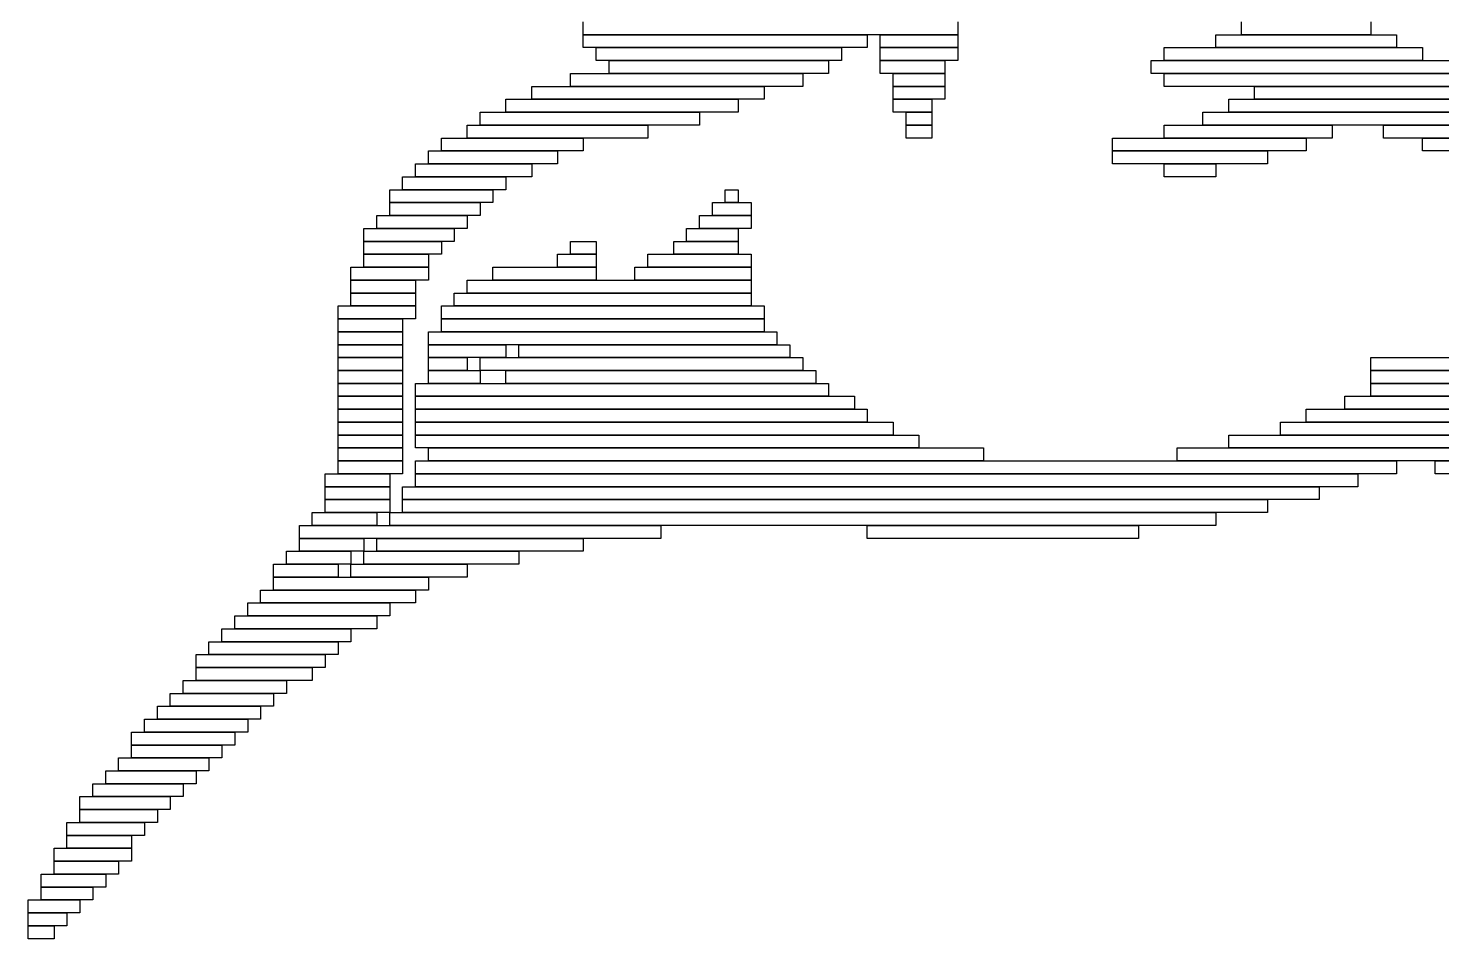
# Model space of a CAD drawing. Extents: x 398 to 627, y 422 to 622.
# Drawn here: x 417 to 526.5, y 422 to 492.5 of the extents above; entities that cross this region are included whole.
import ezdxf

# ---------------------------------------------------------------- set-up
doc = ezdxf.new("R2010")
doc.units = 0

msp = doc.modelspace()

# ---------------------------------------------------------------- linework, layer by layer
for p, q in [((460, 492), (460, 493)), ((489, 493), (489, 492)), ((511, 492), (511, 493)), ((521, 493), (521, 492)), ((489, 492), (460, 492)), ((460, 492), (482, 492)), ((460, 491), (460, 492)), ((482, 492), (482, 491)), ((483, 492), (489, 492)), ((483, 491), (483, 492)), ((489, 492), (489, 491)), ((509, 492), (523, 492)), ((509, 491), (509, 492)), ((521, 492), (511, 492)), ((523, 492), (523, 491)), ((482, 491), (460, 491)), ((461, 491), (480, 491)), ((461, 490), (461, 491)), ((480, 491), (480, 490)), ((489, 491), (483, 491)), ((483, 491), (489, 491)), ((483, 490), (483, 491)), ((489, 491), (489, 490)), ((505, 491), (525, 491)), ((505, 490), (505, 491)), ((523, 491), (509, 491)), ((525, 491), (525, 490)), ((480, 490), (461, 490)), ((462, 490), (479, 490)), ((462, 489), (462, 490)), ((479, 490), (479, 489)), ((489, 490), (483, 490)), ((483, 490), (488, 490)), ((483, 489), (483, 490)), ((488, 490), (488, 489)), ((504, 490), (528, 490)), ((504, 489), (504, 490)), ((525, 490), (505, 490)), ((459, 489), (477, 489)), ((459, 488), (459, 489)), ((479, 489), (462, 489)), ((477, 489), (477, 488)), ((488, 489), (483, 489)), ((484, 489), (488, 489)), ((484, 488), (484, 489)), ((488, 489), (488, 488)), ((528, 489), (504, 489)), ((505, 489), (530, 489)), ((505, 488), (505, 489)), ((456, 488), (474, 488)), ((456, 487), (456, 488)), ((477, 488), (459, 488)), ((474, 488), (474, 487)), ((488, 488), (484, 488)), ((484, 488), (488, 488)), ((484, 487), (484, 488)), ((488, 488), (488, 487)), ((530, 488), (505, 488)), ((512, 488), (533, 488)), ((512, 487), (512, 488)), ((454, 487), (472, 487)), ((454, 486), (454, 487)), ((474, 487), (456, 487)), ((472, 487), (472, 486)), ((488, 487), (484, 487)), ((484, 487), (487, 487)), ((484, 486), (484, 487)), ((487, 487), (487, 486)), ((510, 487), (535, 487)), ((510, 486), (510, 487)), ((533, 487), (512, 487)), ((452, 486), (469, 486)), ((452, 485), (452, 486)), ((472, 486), (454, 486)), ((469, 486), (469, 485)), ((487, 486), (484, 486)), ((485, 486), (487, 486)), ((485, 485), (485, 486)), ((487, 486), (487, 485)), ((508, 486), (536, 486)), ((508, 485), (508, 486)), ((535, 486), (510, 486)), ((449, 484), (460, 484)), ((449, 483), (449, 484)), ((451, 485), (465, 485)), ((451, 484), (451, 485)), ((465, 484), (451, 484)), ((469, 485), (452, 485)), ((460, 484), (460, 483)), ((465, 485), (465, 484)), ((487, 485), (485, 485)), ((485, 485), (487, 485)), ((485, 484), (485, 485)), ((487, 484), (485, 484)), ((487, 485), (487, 484)), ((501, 484), (516, 484)), ((501, 483), (501, 484)), ((505, 485), (518, 485)), ((505, 484), (505, 485)), ((518, 484), (505, 484)), ((536, 485), (508, 485)), ((516, 484), (516, 483)), ((518, 485), (518, 484)), ((522, 485), (538, 485)), ((522, 484), (522, 485)), ((538, 484), (522, 484)), ((525, 484), (540, 484)), ((525, 483), (525, 484)), ((448, 483), (458, 483)), ((448, 482), (448, 483)), ((460, 483), (449, 483)), ((458, 483), (458, 482)), ((516, 483), (501, 483)), ((501, 483), (513, 483)), ((501, 482), (501, 483)), ((513, 483), (513, 482)), ((540, 483), (525, 483)), ((447, 482), (456, 482)), ((447, 481), (447, 482)), ((458, 482), (448, 482)), ((456, 482), (456, 481)), ((513, 482), (501, 482)), ((505, 482), (509, 482)), ((505, 481), (505, 482)), ((509, 482), (509, 481)), ((446, 481), (454, 481)), ((446, 480), (446, 481)), ((456, 481), (447, 481)), ((454, 481), (454, 480)), ((509, 481), (505, 481)), ((445, 480), (453, 480)), ((445, 479), (445, 480)), ((454, 480), (446, 480)), ((453, 480), (453, 479)), ((471, 480), (472, 480)), ((471, 479), (471, 480)), ((472, 480), (472, 479)), ((453, 479), (445, 479)), ((445, 479), (452, 479)), ((445, 478), (445, 479)), ((452, 479), (452, 478)), ((470, 479), (473, 479)), ((470, 478), (470, 479)), ((472, 479), (471, 479)), ((473, 479), (473, 478)), ((444, 478), (451, 478)), ((444, 477), (444, 478)), ((452, 478), (445, 478)), ((451, 478), (451, 477)), ((469, 478), (473, 478)), ((469, 477), (469, 478)), ((473, 478), (470, 478)), ((473, 478), (473, 477)), ((443, 477), (450, 477)), ((443, 476), (443, 477)), ((451, 477), (444, 477)), ((450, 477), (450, 476)), ((468, 477), (472, 477)), ((468, 476), (468, 477)), ((473, 477), (469, 477)), ((472, 477), (472, 476)), ((450, 476), (443, 476)), ((443, 476), (449, 476)), ((443, 475), (443, 476)), ((449, 476), (449, 475)), ((459, 476), (461, 476)), ((459, 475), (459, 476)), ((461, 476), (461, 475)), ((467, 476), (472, 476)), ((467, 475), (467, 476)), ((472, 476), (468, 476)), ((472, 476), (472, 475)), ((449, 475), (443, 475)), ((443, 475), (448, 475)), ((443, 474), (443, 475)), ((448, 475), (448, 474)), ((458, 475), (461, 475)), ((458, 474), (458, 475)), ((461, 475), (459, 475)), ((461, 475), (461, 474)), ((465, 475), (473, 475)), ((465, 474), (465, 475)), ((472, 475), (467, 475)), ((473, 475), (473, 474)), ((442, 474), (448, 474)), ((442, 473), (442, 474)), ((448, 474), (443, 474)), ((448, 474), (448, 473)), ((453, 474), (461, 474)), ((453, 473), (453, 474)), ((461, 474), (458, 474)), ((461, 474), (461, 473)), ((464, 474), (473, 474)), ((464, 473), (464, 474)), ((473, 474), (465, 474)), ((473, 474), (473, 473)), ((448, 473), (442, 473)), ((442, 473), (447, 473)), ((442, 472), (442, 473)), ((447, 472), (442, 472)), ((442, 472), (447, 472)), ((442, 471), (442, 472)), ((447, 473), (447, 472)), ((447, 472), (447, 471)), ((450, 472), (473, 472)), ((450, 471), (450, 472)), ((451, 473), (473, 473)), ((451, 472), (451, 473)), ((473, 472), (451, 472)), ((461, 473), (453, 473)), ((473, 473), (464, 473)), ((473, 473), (473, 472)), ((473, 472), (473, 471)), ((441, 471), (447, 471)), ((441, 470), (441, 471)), ((447, 471), (442, 471)), ((447, 471), (447, 470)), ((449, 471), (474, 471)), ((449, 470), (449, 471)), ((473, 471), (450, 471)), ((474, 471), (474, 470)), ((447, 470), (441, 470)), ((441, 470), (446, 470)), ((441, 469), (441, 470)), ((446, 470), (446, 469)), ((474, 470), (449, 470)), ((449, 470), (474, 470)), ((449, 469), (449, 470)), ((474, 470), (474, 469)), ((446, 469), (441, 469)), ((441, 469), (446, 469)), ((441, 468), (441, 469)), ((446, 469), (446, 468)), ((448, 469), (475, 469)), ((448, 468), (448, 469)), ((474, 469), (449, 469)), ((475, 469), (475, 468)), ((446, 468), (441, 468)), ((441, 468), (446, 468)), ((441, 467), (441, 468)), ((446, 468), (446, 467)), ((475, 468), (448, 468)), ((448, 468), (454, 468)), ((448, 467), (448, 468)), ((454, 468), (454, 467)), ((455, 468), (476, 468)), ((455, 467), (455, 468)), ((476, 468), (476, 467)), ((446, 467), (441, 467)), ((441, 467), (446, 467)), ((441, 466), (441, 467)), ((446, 467), (446, 466)), ((454, 467), (448, 467)), ((448, 467), (451, 467)), ((448, 466), (448, 467)), ((451, 467), (451, 466)), ((452, 467), (477, 467)), ((452, 466), (452, 467)), ((476, 467), (455, 467)), ((477, 467), (477, 466)), ((521, 467), (528, 467)), ((521, 466), (521, 467)), ((446, 466), (441, 466)), ((441, 466), (446, 466)), ((441, 465), (441, 466)), ((446, 466), (446, 465)), ((451, 466), (448, 466)), ((448, 466), (452, 466)), ((448, 465), (448, 466)), ((477, 466), (452, 466)), ((452, 466), (452, 465)), ((454, 466), (478, 466)), ((454, 465), (454, 466)), ((478, 466), (478, 465)), ((528, 466), (521, 466)), ((521, 466), (532, 466)), ((521, 465), (521, 466)), ((446, 465), (441, 465)), ((441, 465), (446, 465)), ((441, 464), (441, 465)), ((446, 465), (446, 464)), ((447, 465), (479, 465)), ((447, 464), (447, 465)), ((452, 465), (448, 465)), ((478, 465), (454, 465)), ((479, 465), (479, 464)), ((532, 465), (521, 465)), ((521, 465), (577, 465)), ((521, 464), (521, 465)), ((446, 464), (441, 464)), ((441, 464), (446, 464)), ((441, 463), (441, 464)), ((446, 464), (446, 463)), ((479, 464), (447, 464)), ((447, 464), (481, 464)), ((447, 463), (447, 464)), ((481, 464), (481, 463)), ((519, 464), (579, 464)), ((519, 463), (519, 464)), ((577, 464), (521, 464)), ((446, 463), (441, 463)), ((441, 463), (446, 463)), ((441, 462), (441, 463)), ((446, 463), (446, 462)), ((481, 463), (447, 463)), ((447, 463), (482, 463)), ((447, 462), (447, 463)), ((482, 463), (482, 462)), ((516, 463), (581, 463)), ((516, 462), (516, 463)), ((579, 463), (519, 463)), ((446, 462), (441, 462)), ((441, 462), (446, 462)), ((441, 461), (441, 462)), ((446, 461), (441, 461)), ((441, 461), (446, 461)), ((441, 460), (441, 461)), ((446, 462), (446, 461)), ((446, 461), (446, 460)), ((482, 462), (447, 462)), ((447, 462), (484, 462)), ((447, 461), (447, 462)), ((484, 461), (447, 461)), ((447, 461), (486, 461)), ((447, 460), (447, 461)), ((484, 462), (484, 461)), ((486, 461), (486, 460)), ((510, 461), (586, 461)), ((510, 460), (510, 461)), ((514, 462), (584, 462)), ((514, 461), (514, 462)), ((584, 461), (514, 461)), ((581, 462), (516, 462)), ((446, 460), (441, 460)), ((441, 460), (446, 460)), ((441, 459), (441, 460)), ((446, 460), (446, 459)), ((486, 460), (447, 460)), ((448, 460), (491, 460)), ((448, 459), (448, 460)), ((491, 460), (491, 459)), ((506, 460), (589, 460)), ((506, 459), (506, 460)), ((586, 460), (510, 460)), ((446, 459), (441, 459)), ((441, 459), (446, 459)), ((441, 458), (441, 459)), ((446, 459), (446, 458)), ((447, 459), (523, 459)), ((447, 458), (447, 459)), ((491, 459), (448, 459)), ((589, 459), (506, 459)), ((523, 459), (523, 458)), ((526, 459), (569, 459)), ((526, 458), (526, 459)), ((440, 458), (445, 458)), ((440, 457), (440, 458)), ((446, 458), (441, 458)), ((445, 458), (445, 457)), ((523, 458), (447, 458)), ((447, 458), (520, 458)), ((447, 457), (447, 458)), ((520, 458), (520, 457)), ((569, 458), (526, 458)), ((445, 457), (440, 457)), ((440, 457), (445, 457)), ((440, 456), (440, 457)), ((445, 457), (445, 456)), ((446, 457), (517, 457)), ((446, 456), (446, 457)), ((520, 457), (447, 457)), ((517, 457), (517, 456)), ((445, 456), (440, 456)), ((440, 456), (445, 456)), ((440, 455), (440, 456)), ((445, 456), (445, 455)), ((517, 456), (446, 456)), ((446, 456), (513, 456)), ((446, 455), (446, 456)), ((513, 456), (513, 455)), ((439, 455), (444, 455)), ((439, 454), (439, 455)), ((445, 455), (440, 455)), ((444, 455), (444, 454)), ((445, 455), (509, 455)), ((445, 454), (445, 455)), ((513, 455), (446, 455)), ((509, 455), (509, 454)), ((438, 454), (466, 454)), ((438, 453), (438, 454)), ((444, 454), (439, 454)), ((509, 454), (445, 454)), ((466, 454), (466, 453)), ((482, 454), (503, 454)), ((482, 453), (482, 454)), ((503, 454), (503, 453)), ((466, 453), (438, 453)), ((438, 453), (443, 453)), ((438, 452), (438, 453)), ((443, 453), (443, 452)), ((444, 453), (460, 453)), ((444, 452), (444, 453)), ((460, 453), (460, 452)), ((503, 453), (482, 453)), ((437, 452), (442, 452)), ((437, 451), (437, 452)), ((443, 452), (438, 452)), ((442, 452), (442, 451)), ((443, 452), (455, 452)), ((443, 451), (443, 452)), ((460, 452), (444, 452)), ((455, 452), (455, 451)), ((436, 451), (441, 451)), ((436, 450), (436, 451)), ((442, 451), (437, 451)), ((441, 451), (441, 450)), ((442, 451), (451, 451)), ((442, 450), (442, 451)), ((455, 451), (443, 451)), ((451, 451), (451, 450)), ((435, 449), (447, 449)), ((435, 448), (435, 449)), ((441, 450), (436, 450)), ((436, 450), (448, 450)), ((436, 449), (436, 450)), ((448, 449), (436, 449)), ((451, 450), (442, 450)), ((447, 449), (447, 448)), ((448, 450), (448, 449)), ((434, 448), (445, 448)), ((434, 447), (434, 448)), ((447, 448), (435, 448)), ((445, 448), (445, 447)), ((433, 447), (444, 447)), ((433, 446), (433, 447)), ((445, 447), (434, 447)), ((444, 447), (444, 446)), ((432, 446), (442, 446)), ((432, 445), (432, 446)), ((444, 446), (433, 446)), ((442, 446), (442, 445)), ((431, 445), (441, 445)), ((431, 444), (431, 445)), ((442, 445), (432, 445)), ((441, 445), (441, 444)), ((430, 444), (440, 444)), ((430, 443), (430, 444)), ((441, 444), (431, 444)), ((440, 444), (440, 443)), ((440, 443), (430, 443)), ((430, 443), (439, 443)), ((430, 442), (430, 443)), ((439, 443), (439, 442)), ((429, 442), (437, 442)), ((429, 441), (429, 442)), ((439, 442), (430, 442)), ((437, 442), (437, 441)), ((428, 441), (436, 441)), ((428, 440), (428, 441)), ((437, 441), (429, 441)), ((436, 441), (436, 440)), ((427, 440), (435, 440)), ((427, 439), (427, 440)), ((436, 440), (428, 440)), ((435, 440), (435, 439)), ((425, 438), (433, 438)), ((425, 437), (425, 438)), ((426, 439), (434, 439)), ((426, 438), (426, 439)), ((434, 438), (426, 438)), ((435, 439), (427, 439)), ((433, 438), (433, 437)), ((434, 439), (434, 438)), ((433, 437), (425, 437)), ((425, 437), (432, 437)), ((425, 436), (425, 437)), ((432, 437), (432, 436)), ((424, 436), (431, 436)), ((424, 435), (424, 436)), ((432, 436), (425, 436)), ((431, 436), (431, 435)), ((423, 435), (430, 435)), ((423, 434), (423, 435)), ((431, 435), (424, 435)), ((430, 435), (430, 434)), ((422, 434), (429, 434)), ((422, 433), (422, 434)), ((430, 434), (423, 434)), ((429, 434), (429, 433)), ((421, 433), (428, 433)), ((421, 432), (421, 433)), ((429, 433), (422, 433)), ((428, 433), (428, 432)), ((428, 432), (421, 432)), ((421, 432), (427, 432)), ((421, 431), (421, 432)), ((427, 432), (427, 431)), ((420, 431), (426, 431)), ((420, 430), (420, 431)), ((427, 431), (421, 431)), ((426, 431), (426, 430)), ((426, 430), (420, 430)), ((420, 430), (425, 430)), ((420, 429), (420, 430)), ((425, 430), (425, 429)), ((419, 429), (425, 429)), ((419, 428), (419, 429)), ((425, 429), (420, 429)), ((425, 429), (425, 428)), ((425, 428), (419, 428)), ((419, 428), (424, 428)), ((419, 427), (419, 428)), ((424, 428), (424, 427)), ((418, 427), (423, 427)), ((418, 426), (418, 427)), ((423, 426), (418, 426)), ((418, 426), (422, 426)), ((418, 425), (418, 426)), ((424, 427), (419, 427)), ((422, 426), (422, 425)), ((423, 427), (423, 426)), ((417, 425), (421, 425)), ((417, 424), (417, 425)), ((422, 425), (418, 425)), ((421, 425), (421, 424)), ((421, 424), (417, 424)), ((417, 424), (420, 424)), ((417, 423), (417, 424)), ((420, 424), (420, 423)), ((420, 423), (417, 423)), ((417, 423), (419, 423)), ((417, 422), (417, 423)), ((419, 423), (419, 422)), ((419, 422), (417, 422))]:
    msp.add_line(p, q)

doc.saveas('drawing.dxf')
